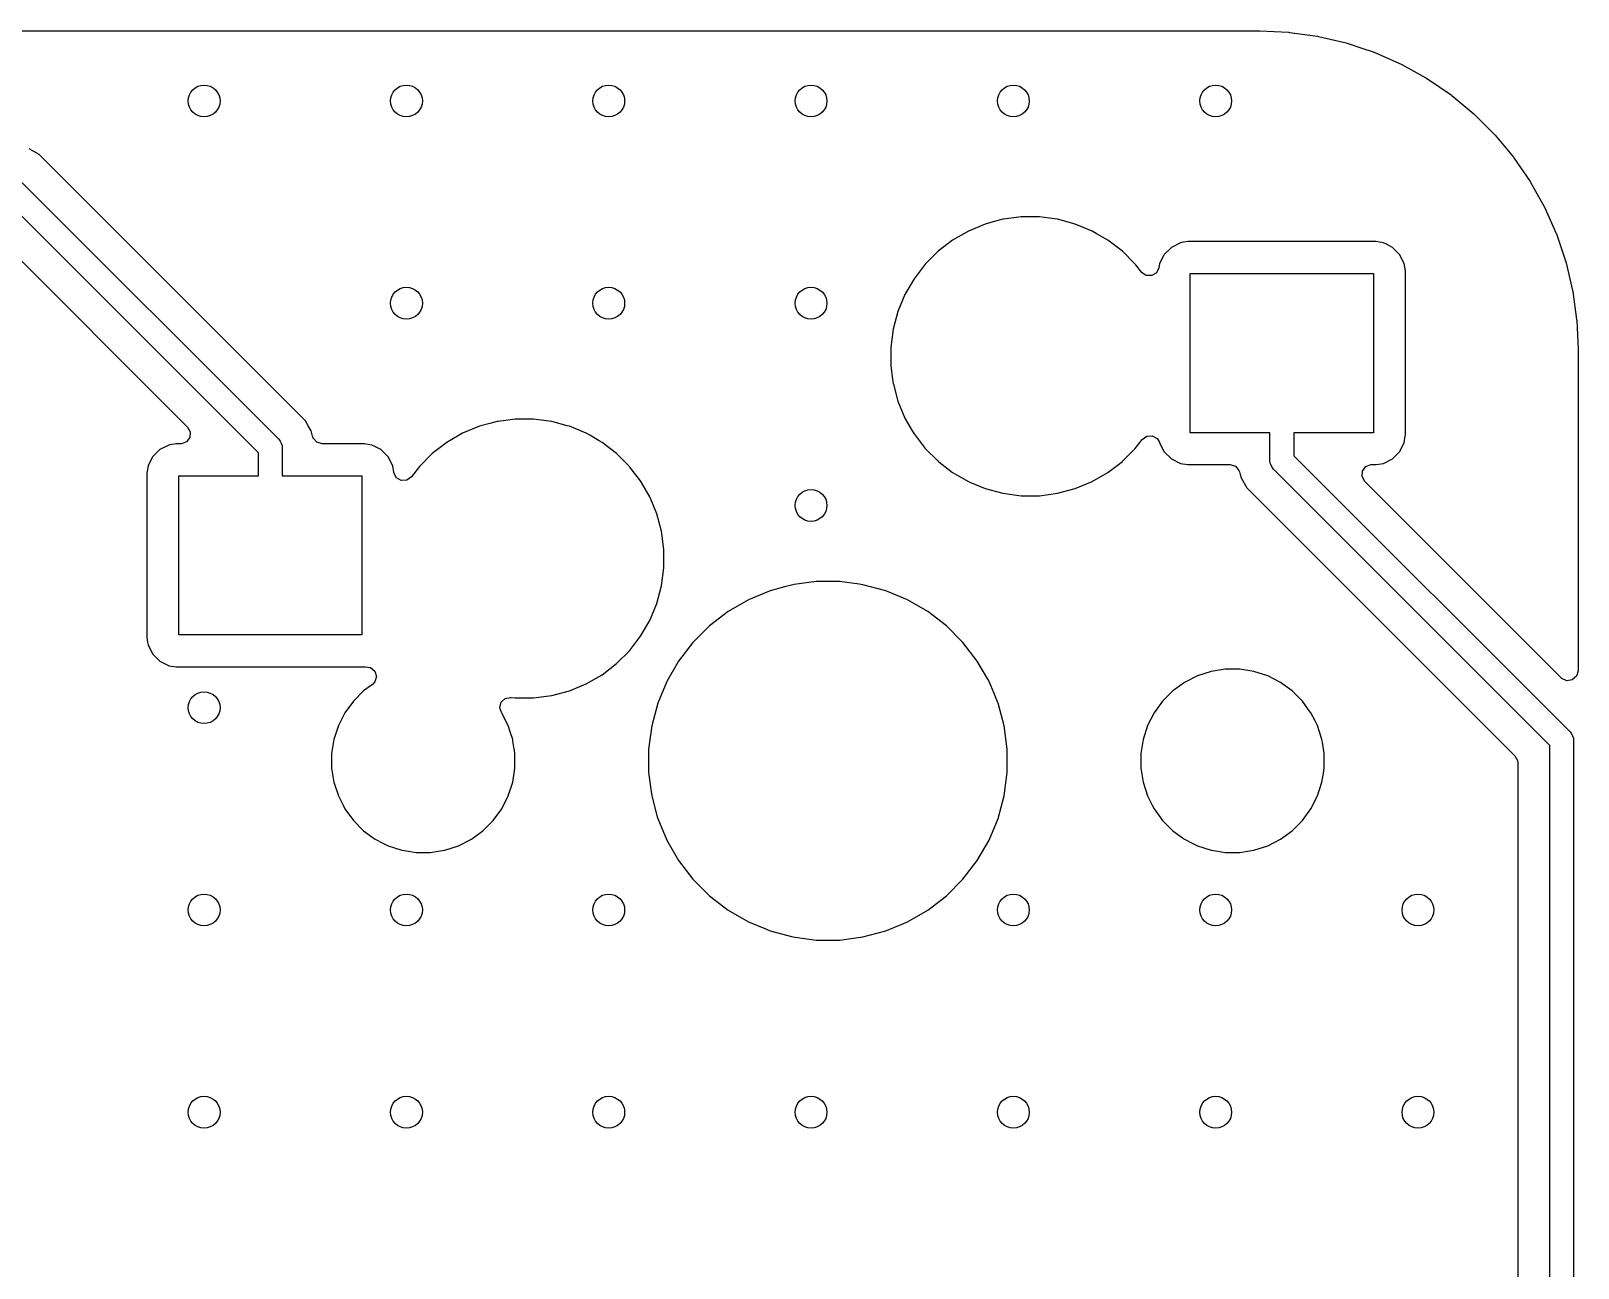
# Model space of a CAD drawing. Extents: x 2.6 to 14.2, y -9.4 to -3.8.
# Drawn here: x 13.398 to 14.162, y -4.408 to -3.796 of the extents above; entities that cross this region are included whole.
import ezdxf

# ---------------------------------------------------------------- set-up
doc = ezdxf.new("R2010")
doc.units = 0
doc.header["$MEASUREMENT"] = 0
doc.layers.add('BLACK', color=7, linetype='CONTINUOUS')

msp = doc.modelspace()

# ---------------------------------------------------------------- linework, layer by layer
at = {"layer": 'BLACK', "linetype": 'CONTINUOUS'}
for p, q in [((11.55474, -3.79592), (14.00124, -3.79592)), ((14.00124, -3.79592), (14.00478, -3.79592)), ((14.00478, -3.79592), (14.005, -3.79592)), ((14.005, -3.79592), (14.01919, -3.79658)), ((14.01919, -3.79658), (14.01964, -3.79662)), ((14.01964, -3.79662), (14.0336, -3.79857)), ((14.0336, -3.79857), (14.03404, -3.79865)), ((14.03404, -3.79865), (14.04776, -3.80188)), ((14.04776, -3.80188), (14.04819, -3.802)), ((14.04819, -3.802), (14.05506, -3.8043)), ((14.05506, -3.8043), (14.06156, -3.80648)), ((14.06156, -3.80648), (14.06198, -3.80664)), ((14.06198, -3.80664), (14.07487, -3.81233)), ((14.07487, -3.81233), (14.07527, -3.81253)), ((14.07527, -3.81253), (14.08715, -3.81915)), ((14.08715, -3.81915), (14.08758, -3.81939)), ((14.08758, -3.81939), (14.08797, -3.81963)), ((14.08797, -3.81963), (14.09959, -3.82759)), ((14.09959, -3.82759), (14.09995, -3.82787)), ((14.09995, -3.82787), (14.1108, -3.83687)), ((14.1108, -3.83687), (14.11113, -3.83717)), ((14.11113, -3.83717), (14.12109, -3.84714)), ((13.40163, -3.85702), (13.39669, -3.85416)), ((14.12109, -3.84714), (14.1214, -3.84747)), ((14.1214, -3.84747), (14.1304, -3.85831)), ((13.53332, -3.9887), (13.40163, -3.85702)), ((14.1304, -3.85831), (14.13067, -3.85867)), ((14.13067, -3.85867), (14.13864, -3.8703)), ((13.3925, -3.87018), (13.52015, -3.99783)), ((14.13864, -3.8703), (14.13888, -3.87068)), ((14.13888, -3.87068), (14.14052, -3.87364)), ((14.14052, -3.87364), (14.14573, -3.88299)), ((13.51007, -4.00445), (13.38588, -3.88026)), ((14.14573, -3.88299), (14.14593, -3.8834)), ((14.14593, -3.8834), (14.14857, -3.88936)), ((13.86937, -3.8914), (13.86102, -3.89486)), ((13.87563, -3.88972), (13.86937, -3.8914)), ((13.87809, -3.88906), (13.87563, -3.88972)), ((13.87852, -3.889), (13.87809, -3.88906)), ((13.88705, -3.88788), (13.87852, -3.889)), ((13.89608, -3.88788), (13.88705, -3.88788)), ((13.88705, -3.88788), (13.88705, -3.88788)), ((13.90354, -3.88886), (13.89608, -3.88788)), ((13.89608, -3.88788), (13.89608, -3.88788)), ((13.90504, -3.88906), (13.90354, -3.88886)), ((13.91377, -3.8914), (13.90504, -3.88906)), ((13.92211, -3.89486), (13.91377, -3.8914)), ((14.14857, -3.88936), (14.15156, -3.89613)), ((13.38078, -3.89746), (13.47507, -3.99175)), ((13.8532, -3.89937), (13.84603, -3.90487)), ((13.86102, -3.89486), (13.8532, -3.89937)), ((13.86102, -3.89486), (13.86102, -3.89486)), ((13.92417, -3.89604), (13.92211, -3.89486)), ((13.92211, -3.89486), (13.92211, -3.89486)), ((13.92965, -3.89921), (13.92417, -3.89604)), ((13.92994, -3.89937), (13.92965, -3.89921)), ((13.9371, -3.90487), (13.92994, -3.89937)), ((14.15156, -3.89613), (14.15163, -3.89629)), ((14.15163, -3.89629), (14.15179, -3.89671)), ((14.15179, -3.89671), (14.15627, -3.91007)), ((13.84603, -3.90487), (13.83964, -3.91126)), ((13.93711, -3.90487), (13.9371, -3.90487)), ((13.94349, -3.91126), (13.93711, -3.90487)), ((13.95763, -3.90677), (13.95552, -3.91092)), ((13.95779, -3.90647), (13.95763, -3.90677)), ((13.96132, -3.90294), (13.95779, -3.90647)), ((13.95779, -3.90647), (13.95779, -3.90647)), ((13.95779, -3.90647), (13.95779, -3.90647)), ((13.96577, -3.90067), (13.96132, -3.90294)), ((13.96132, -3.90294), (13.96132, -3.90294)), ((13.96132, -3.90294), (13.96132, -3.90294)), ((13.96627, -3.90059), (13.96577, -3.90067)), ((13.96946, -3.90009), (13.96627, -3.90059)), ((14.06249, -3.90009), (13.96946, -3.90009)), ((14.06619, -3.90067), (14.06249, -3.90009)), ((14.06761, -3.9014), (14.06619, -3.90067)), ((14.07064, -3.90294), (14.06761, -3.9014)), ((14.07417, -3.90647), (14.07064, -3.90294)), ((14.07064, -3.90294), (14.07064, -3.90294)), ((14.07064, -3.90294), (14.07064, -3.90294)), ((14.07643, -3.91092), (14.07417, -3.90647)), ((14.07417, -3.90647), (14.07417, -3.90647)), ((14.07417, -3.90647), (14.07417, -3.90647)), ((13.83964, -3.91126), (13.83414, -3.91843)), ((13.94373, -3.91156), (13.94349, -3.91126)), ((13.94349, -3.91126), (13.94349, -3.91126)), ((13.94349, -3.91126), (13.94349, -3.91126)), ((13.9465, -3.91518), (13.94373, -3.91156)), ((13.94664, -3.91535), (13.9465, -3.91518)), ((13.94893, -3.91687), (13.94664, -3.91535)), ((13.95519, -3.91297), (13.95402, -3.91546)), ((13.95552, -3.91092), (13.95519, -3.91297)), ((13.95552, -3.91092), (13.95552, -3.91092)), ((14.07702, -3.91461), (14.07643, -3.91092)), ((14.07702, -3.99584), (14.07702, -3.91461)), ((14.15627, -3.91007), (14.15639, -3.91051)), ((14.15639, -3.91051), (14.15962, -3.92422)), ((13.83414, -3.91843), (13.82962, -3.92625)), ((13.95168, -3.91691), (13.94893, -3.91687)), ((13.95402, -3.91546), (13.95168, -3.91691)), ((13.9707, -3.99459), (13.9707, -3.91585)), ((13.9707, -3.91585), (14.06125, -3.91585)), ((14.06125, -3.91585), (14.06125, -3.99459)), ((13.82962, -3.92625), (13.82617, -3.9346)), ((13.82962, -3.92625), (13.82962, -3.92625)), ((14.15962, -3.92422), (14.1597, -3.92467)), ((14.1597, -3.92467), (14.16165, -3.93863)), ((13.82617, -3.9346), (13.82383, -3.94333)), ((13.82383, -3.94333), (13.82265, -3.95228)), ((13.82383, -3.94333), (13.82383, -3.94333)), ((14.16165, -3.93863), (14.16169, -3.93907)), ((14.16169, -3.93907), (14.16234, -3.95324)), ((13.82265, -3.95228), (13.82265, -3.96132)), ((14.16234, -3.95324), (14.16235, -3.95347)), ((14.16235, -3.95347), (14.16235, -4.11238)), ((13.82265, -3.96132), (13.82355, -3.96818)), ((13.82355, -3.96818), (13.82383, -3.97027)), ((13.82383, -3.97027), (13.82391, -3.97058)), ((13.82391, -3.97058), (13.82617, -3.979)), ((13.82617, -3.979), (13.82962, -3.98735)), ((13.47507, -3.99175), (13.47639, -3.99417)), ((13.5347, -3.9911), (13.53332, -3.9887)), ((13.53617, -3.99364), (13.5347, -3.9911)), ((13.61937, -3.9914), (13.61102, -3.99486)), ((13.6244, -3.99005), (13.61937, -3.9914)), ((13.62809, -3.98906), (13.6244, -3.99005)), ((13.62853, -3.989), (13.62809, -3.98906)), ((13.63705, -3.98788), (13.62853, -3.989)), ((13.64608, -3.98788), (13.63705, -3.98788)), ((13.63705, -3.98788), (13.63705, -3.98788)), ((13.65354, -3.98886), (13.64608, -3.98788)), ((13.64608, -3.98788), (13.64608, -3.98788)), ((13.65504, -3.98906), (13.65354, -3.98886)), ((13.66264, -3.9911), (13.65504, -3.98906)), ((13.66377, -3.9914), (13.66264, -3.9911)), ((13.67211, -3.99486), (13.66377, -3.9914)), ((13.82962, -3.98735), (13.82962, -3.98735)), ((13.82962, -3.98735), (13.8298, -3.98765)), ((13.8298, -3.98765), (13.83326, -3.99364)), ((13.47454, -3.99911), (13.47197, -4.00007)), ((13.47619, -3.99691), (13.47454, -3.99911)), ((13.47639, -3.99417), (13.47619, -3.99691)), ((13.52015, -3.99783), (13.52089, -3.99873)), ((13.52089, -3.99873), (13.52133, -3.99979)), ((13.53687, -3.99623), (13.53617, -3.99364)), ((13.53693, -3.99647), (13.53687, -3.99623)), ((13.5372, -3.99723), (13.53693, -3.99647)), ((13.53901, -3.99931), (13.5372, -3.99723)), ((13.54165, -4.00009), (13.53901, -3.99931)), ((13.6032, -3.99937), (13.59603, -4.00487)), ((13.61102, -3.99486), (13.6032, -3.99937)), ((13.61102, -3.99486), (13.61102, -3.99486)), ((13.67381, -3.99584), (13.67211, -3.99486)), ((13.67211, -3.99486), (13.67211, -3.99486)), ((13.67855, -3.99857), (13.67381, -3.99584)), ((13.67994, -3.99937), (13.67855, -3.99857)), ((13.6871, -4.00487), (13.67994, -3.99937)), ((13.83326, -3.99364), (13.83414, -3.99517)), ((13.83414, -3.99517), (13.83964, -4.00234)), ((13.94349, -4.00234), (13.94693, -3.99785)), ((13.94693, -3.99785), (13.94915, -3.99623)), ((13.94915, -3.99623), (13.9519, -3.99607)), ((13.9519, -3.99607), (13.9543, -3.99741)), ((13.9543, -3.99741), (13.95545, -3.99932)), ((13.95545, -3.99932), (13.95552, -3.99953)), ((14.01007, -3.99459), (13.9707, -3.99459)), ((14.01007, -4.00844), (14.01007, -3.99459)), ((14.06125, -3.99459), (14.02188, -3.99459)), ((14.02188, -3.99459), (14.02188, -4.00599)), ((14.07643, -3.99953), (14.07697, -3.99614)), ((14.07697, -3.99614), (14.07702, -3.99584)), ((13.45763, -4.00677), (13.45552, -4.01092)), ((13.45779, -4.00647), (13.45763, -4.00677)), ((13.46132, -4.00294), (13.45779, -4.00647)), ((13.45779, -4.00647), (13.45779, -4.00647)), ((13.45779, -4.00647), (13.45779, -4.00647)), ((13.46577, -4.00067), (13.46132, -4.00294)), ((13.46132, -4.00294), (13.46132, -4.00294)), ((13.46132, -4.00294), (13.46132, -4.00294)), ((13.46635, -4.00058), (13.46577, -4.00067)), ((13.46946, -4.00009), (13.46635, -4.00058)), ((13.47162, -4.00009), (13.46946, -4.00009)), ((13.47197, -4.00007), (13.47162, -4.00009)), ((13.51007, -4.01585), (13.51007, -4.00445)), ((13.52133, -3.99979), (13.52177, -4.00086)), ((13.52177, -4.00086), (13.52188, -4.00201)), ((13.52188, -4.00201), (13.52188, -4.01585)), ((13.56249, -4.00009), (13.54165, -4.00009)), ((13.56619, -4.00067), (13.56249, -4.00009)), ((13.56249, -4.00009), (13.56249, -4.00009)), ((13.56761, -4.0014), (13.56619, -4.00067)), ((13.57064, -4.00294), (13.56761, -4.0014)), ((13.57417, -4.00647), (13.57064, -4.00294)), ((13.57064, -4.00294), (13.57064, -4.00294)), ((13.57064, -4.00294), (13.57064, -4.00294)), ((13.57643, -4.01092), (13.57417, -4.00647)), ((13.57417, -4.00647), (13.57417, -4.00647)), ((13.57417, -4.00647), (13.57417, -4.00647)), ((13.59603, -4.00487), (13.58964, -4.01126)), ((13.68711, -4.00487), (13.6871, -4.00487)), ((13.69349, -4.01126), (13.68711, -4.00487)), ((13.83964, -4.00234), (13.83964, -4.00234)), ((13.83964, -4.00234), (13.84603, -4.00872)), ((13.93711, -4.00872), (13.94349, -4.00234)), ((13.94349, -4.00234), (13.94349, -4.00234)), ((13.95552, -3.99953), (13.95552, -3.99953)), ((13.95552, -3.99953), (13.95552, -3.99953)), ((13.95552, -3.99953), (13.95779, -4.00398)), ((13.95779, -4.00398), (13.95779, -4.00398)), ((13.95779, -4.00398), (13.95779, -4.00398)), ((13.95779, -4.00398), (13.96132, -4.00751)), ((14.02188, -4.00599), (14.15843, -4.14254)), ((14.07064, -4.00751), (14.07417, -4.00398)), ((14.07417, -4.00398), (14.07643, -3.99953)), ((14.07643, -3.99953), (14.07643, -3.99953)), ((14.07643, -3.99953), (14.07643, -3.99953)), ((13.45552, -4.01092), (13.45493, -4.01461)), ((13.45493, -4.01461), (13.45493, -4.09584)), ((13.57696, -4.01425), (13.57643, -4.01092)), ((13.577, -4.01446), (13.57696, -4.01425)), ((13.57829, -4.01689), (13.577, -4.01446)), ((13.58964, -4.01126), (13.58566, -4.01645)), ((13.58964, -4.01126), (13.58964, -4.01126)), ((13.69373, -4.01156), (13.69349, -4.01126)), ((13.69349, -4.01126), (13.69349, -4.01126)), ((13.69349, -4.01126), (13.69349, -4.01126)), ((13.69899, -4.01843), (13.69373, -4.01156)), ((13.84603, -4.00872), (13.84603, -4.00873)), ((13.84603, -4.00873), (13.84603, -4.00873)), ((13.84603, -4.00873), (13.84642, -4.00903)), ((13.84642, -4.00903), (13.8532, -4.01422)), ((13.8532, -4.01422), (13.8532, -4.01422)), ((13.8532, -4.01422), (13.8532, -4.01422)), ((13.8532, -4.01422), (13.86102, -4.01874)), ((13.92211, -4.01874), (13.92994, -4.01422)), ((13.92994, -4.01422), (13.9371, -4.00873)), ((13.9371, -4.00873), (13.9371, -4.00872)), ((13.9371, -4.00872), (13.93711, -4.00872)), ((13.96132, -4.00751), (13.96132, -4.00751)), ((13.96132, -4.00751), (13.96132, -4.00751)), ((13.96132, -4.00751), (13.96577, -4.00978)), ((13.96577, -4.00978), (13.96577, -4.00978)), ((13.96577, -4.00978), (13.96946, -4.01036)), ((13.96946, -4.01036), (13.96946, -4.01036)), ((13.96946, -4.01036), (13.99031, -4.01036)), ((13.99031, -4.01036), (13.99295, -4.01114)), ((13.99295, -4.01114), (13.99475, -4.01322)), ((13.99475, -4.01322), (13.99502, -4.01398)), ((13.99502, -4.01398), (13.99538, -4.01531)), ((14.01018, -4.00959), (14.01007, -4.00844)), ((14.0105, -4.01036), (14.01018, -4.00959)), ((14.01107, -4.01172), (14.0105, -4.01036)), ((14.0118, -4.01262), (14.01107, -4.01172)), ((14.14835, -4.14917), (14.0118, -4.01262)), ((14.05556, -4.01628), (14.05576, -4.01354)), ((14.05576, -4.01354), (14.05741, -4.01134)), ((14.05741, -4.01134), (14.05999, -4.01037)), ((14.05999, -4.01037), (14.06033, -4.01036)), ((14.06033, -4.01036), (14.06249, -4.01036)), ((14.06249, -4.01036), (14.06619, -4.00978)), ((14.06249, -4.01036), (14.06249, -4.01036)), ((14.06619, -4.00978), (14.07064, -4.00751)), ((13.4707, -4.09459), (13.4707, -4.01585)), ((13.4707, -4.01585), (13.51007, -4.01585)), ((13.52188, -4.01585), (13.56125, -4.01585)), ((13.56125, -4.01585), (13.56125, -4.09459)), ((13.58069, -4.01824), (13.57829, -4.01689)), ((13.58343, -4.01808), (13.58069, -4.01824)), ((13.58566, -4.01645), (13.58343, -4.01808)), ((13.70351, -4.02625), (13.69899, -4.01843)), ((13.69899, -4.01843), (13.69899, -4.01843)), ((13.69899, -4.01843), (13.69899, -4.01843)), ((13.86102, -4.01874), (13.86102, -4.01874)), ((13.86102, -4.01874), (13.86102, -4.01874)), ((13.86102, -4.01874), (13.86175, -4.01905)), ((13.86175, -4.01905), (13.86937, -4.0222)), ((13.86937, -4.0222), (13.87809, -4.02454)), ((13.90504, -4.02454), (13.91377, -4.0222)), ((13.91377, -4.0222), (13.92211, -4.01874)), ((13.99538, -4.01531), (13.99578, -4.01681)), ((13.99578, -4.01681), (13.99578, -4.01681)), ((13.99578, -4.01681), (13.99863, -4.02175)), ((13.99863, -4.02175), (13.99863, -4.02175)), ((13.99863, -4.02175), (14.13115, -4.15427)), ((14.05688, -4.0187), (14.05556, -4.01628)), ((14.15402, -4.11583), (14.05688, -4.0187)), ((13.70364, -4.02656), (13.70351, -4.02625)), ((13.70351, -4.02625), (13.70351, -4.02625)), ((13.70351, -4.02625), (13.70351, -4.02625)), ((13.70697, -4.0346), (13.70364, -4.02656)), ((13.87809, -4.02454), (13.88705, -4.02572)), ((13.88705, -4.02572), (13.88705, -4.02572)), ((13.88705, -4.02572), (13.89608, -4.02572)), ((13.89608, -4.02572), (13.90504, -4.02454)), ((13.89608, -4.02572), (13.89608, -4.02572)), ((13.70931, -4.04333), (13.70697, -4.0346)), ((13.71048, -4.05228), (13.70931, -4.04333)), ((13.71048, -4.06132), (13.71048, -4.05228)), ((13.70931, -4.07027), (13.71048, -4.06132)), ((13.78576, -4.0682), (13.7748, -4.06964)), ((13.79737, -4.0682), (13.78576, -4.0682)), ((13.78576, -4.0682), (13.78576, -4.0682)), ((13.80697, -4.06946), (13.79737, -4.0682)), ((13.79737, -4.0682), (13.79737, -4.0682)), ((13.70697, -4.079), (13.70931, -4.07027)), ((13.76303, -4.07272), (13.7523, -4.07716)), ((13.77014, -4.07081), (13.76303, -4.07272)), ((13.76303, -4.07272), (13.76303, -4.07272)), ((13.77424, -4.06971), (13.77014, -4.07081)), ((13.7748, -4.06964), (13.77424, -4.06971)), ((13.80889, -4.06971), (13.80697, -4.06946)), ((13.82011, -4.07272), (13.80889, -4.06971)), ((13.83084, -4.07716), (13.82011, -4.07272)), ((13.82011, -4.07272), (13.82011, -4.07272)), ((13.82011, -4.07272), (13.82011, -4.07272)), ((13.70351, -4.08735), (13.70697, -4.079)), ((13.74224, -4.08297), (13.73302, -4.09004)), ((13.75229, -4.07716), (13.74224, -4.08297)), ((13.7523, -4.07716), (13.75229, -4.07716)), ((13.8409, -4.08297), (13.83084, -4.07716)), ((13.83084, -4.07716), (13.83084, -4.07716)), ((13.85011, -4.09004), (13.8409, -4.08297)), ((13.69899, -4.09517), (13.70351, -4.08735)), ((13.73302, -4.09004), (13.72481, -4.09825)), ((13.73302, -4.09004), (13.73302, -4.09004)), ((13.85832, -4.09825), (13.85011, -4.09004)), ((13.85011, -4.09004), (13.85011, -4.09004)), ((13.45493, -4.09584), (13.4553, -4.09813)), ((13.4553, -4.09813), (13.45552, -4.09953)), ((13.56125, -4.09459), (13.4707, -4.09459)), ((13.69349, -4.10234), (13.69899, -4.09517)), ((13.72481, -4.09825), (13.71774, -4.10747)), ((13.72481, -4.09825), (13.72481, -4.09825)), ((13.8654, -4.10747), (13.85832, -4.09825)), ((13.85832, -4.09825), (13.85832, -4.09825)), ((13.45552, -4.09953), (13.45779, -4.10398)), ((13.45779, -4.10398), (13.45779, -4.10398)), ((13.45779, -4.10398), (13.45779, -4.10398)), ((13.45779, -4.10398), (13.46132, -4.10751)), ((13.68711, -4.10872), (13.69349, -4.10234)), ((13.69349, -4.10234), (13.69349, -4.10234)), ((13.69349, -4.10234), (13.69349, -4.10234)), ((13.46132, -4.10751), (13.46132, -4.10751)), ((13.46132, -4.10751), (13.46132, -4.10751)), ((13.46132, -4.10751), (13.46564, -4.10971)), ((13.46564, -4.10971), (13.46577, -4.10978)), ((13.46577, -4.10978), (13.46946, -4.11036)), ((13.46946, -4.11036), (13.46946, -4.11036)), ((13.46946, -4.11036), (13.56249, -4.11036)), ((13.56249, -4.11036), (13.56278, -4.11032)), ((13.56249, -4.11036), (13.56249, -4.11036)), ((13.56278, -4.11032), (13.56551, -4.11067)), ((13.56551, -4.11067), (13.56761, -4.11244)), ((13.56761, -4.11244), (13.56842, -4.11507)), ((13.67994, -4.11422), (13.6871, -4.10873)), ((13.6871, -4.10873), (13.6871, -4.10872)), ((13.6871, -4.10872), (13.68711, -4.10872)), ((13.71774, -4.10747), (13.71193, -4.11753)), ((13.87053, -4.11636), (13.8654, -4.10747)), ((13.98096, -4.11262), (13.97418, -4.11482)), ((13.988, -4.1115), (13.98096, -4.11262)), ((13.99513, -4.1115), (13.988, -4.1115)), ((13.988, -4.1115), (13.988, -4.1115)), ((14.00217, -4.11262), (13.99513, -4.1115)), ((13.99513, -4.1115), (13.99513, -4.1115)), ((14.00895, -4.11482), (14.00217, -4.11262)), ((14.16235, -4.11238), (14.16157, -4.11502)), ((13.56641, -4.11909), (13.56206, -4.12225)), ((13.56768, -4.11772), (13.56641, -4.11909)), ((13.56842, -4.11507), (13.56768, -4.11772)), ((13.66377, -4.1222), (13.67211, -4.11874)), ((13.67211, -4.11874), (13.67994, -4.11422)), ((13.71193, -4.11753), (13.70749, -4.12826)), ((13.71193, -4.11753), (13.71193, -4.11753)), ((13.8712, -4.11753), (13.87053, -4.11636)), ((13.87369, -4.12353), (13.8712, -4.11753)), ((13.96783, -4.11806), (13.96206, -4.12225)), ((13.97418, -4.11482), (13.96783, -4.11806)), ((13.97418, -4.11482), (13.97418, -4.11482)), ((14.01285, -4.11681), (14.00895, -4.11482)), ((14.00895, -4.11482), (14.00895, -4.11482)), ((14.01531, -4.11806), (14.01285, -4.11681)), ((14.02107, -4.12225), (14.01531, -4.11806)), ((14.01531, -4.11806), (14.01531, -4.11806)), ((14.01531, -4.11806), (14.01531, -4.11806)), ((14.15427, -4.11607), (14.15402, -4.11583)), ((14.15677, -4.11721), (14.15427, -4.11607)), ((14.1595, -4.11682), (14.15677, -4.11721)), ((14.16157, -4.11502), (14.1595, -4.11682)), ((13.55702, -4.12729), (13.55283, -4.13306)), ((13.56206, -4.12225), (13.55702, -4.12729)), ((13.55702, -4.12729), (13.55702, -4.12729)), ((13.56206, -4.12225), (13.56206, -4.12225)), ((13.62945, -4.13056), (13.63007, -4.12788)), ((13.63007, -4.12788), (13.63205, -4.12596)), ((13.63205, -4.12596), (13.63474, -4.12542)), ((13.63474, -4.12542), (13.63496, -4.12544)), ((13.63496, -4.12544), (13.63705, -4.12572)), ((13.63705, -4.12572), (13.63705, -4.12572)), ((13.63705, -4.12572), (13.64608, -4.12572)), ((13.64608, -4.12572), (13.65504, -4.12454)), ((13.64608, -4.12572), (13.64608, -4.12572)), ((13.65504, -4.12454), (13.66377, -4.1222)), ((13.70749, -4.12826), (13.70448, -4.13947)), ((13.70749, -4.12826), (13.70749, -4.12826)), ((13.87537, -4.12759), (13.87369, -4.12353)), ((13.87565, -4.12826), (13.87537, -4.12759)), ((13.87865, -4.13948), (13.87565, -4.12826)), ((13.95702, -4.12729), (13.95283, -4.13306)), ((13.96206, -4.12225), (13.95702, -4.12729)), ((13.95702, -4.12729), (13.95702, -4.12729)), ((13.96206, -4.12225), (13.96206, -4.12225)), ((14.02612, -4.12729), (14.02107, -4.12225)), ((14.02107, -4.12225), (14.02107, -4.12225)), ((14.02919, -4.13152), (14.02612, -4.12729)), ((14.02612, -4.12729), (14.02612, -4.12729)), ((13.55283, -4.13306), (13.54959, -4.13941)), ((13.63027, -4.13286), (13.62945, -4.13056)), ((13.63021, -4.1329), (13.63027, -4.13286)), ((13.63031, -4.13306), (13.63021, -4.1329)), ((13.6314, -4.13521), (13.63031, -4.13306)), ((13.63031, -4.13306), (13.63031, -4.13306)), ((13.63031, -4.13306), (13.63031, -4.13306)), ((13.63354, -4.13941), (13.6314, -4.13521)), ((13.95283, -4.13306), (13.94959, -4.13941)), ((14.03031, -4.13306), (14.02919, -4.13152)), ((14.03235, -4.13708), (14.03031, -4.13306)), ((14.03354, -4.13941), (14.03235, -4.13708)), ((13.54959, -4.13941), (13.54739, -4.14619)), ((13.54959, -4.13941), (13.54959, -4.13941)), ((13.63454, -4.14248), (13.63354, -4.13941)), ((13.63354, -4.13941), (13.63354, -4.13941)), ((13.63575, -4.14619), (13.63454, -4.14248)), ((13.70448, -4.13948), (13.70296, -4.15099)), ((13.70448, -4.13947), (13.70448, -4.13948)), ((13.70448, -4.13948), (13.70448, -4.13948)), ((13.88017, -4.15099), (13.87865, -4.13948)), ((13.94959, -4.13941), (13.94739, -4.14619)), ((13.94959, -4.13941), (13.94959, -4.13941)), ((14.03454, -4.14248), (14.03354, -4.13941)), ((14.03354, -4.13941), (14.03354, -4.13941)), ((14.03575, -4.14619), (14.03454, -4.14248)), ((14.15843, -4.14254), (14.15917, -4.14344)), ((14.15917, -4.14344), (14.1596, -4.14449)), ((14.1596, -4.14449), (14.16005, -4.14557)), ((13.54739, -4.14619), (13.54627, -4.15323)), ((13.63588, -4.14702), (13.63575, -4.14619)), ((13.63651, -4.15099), (13.63588, -4.14702)), ((13.6366, -4.1516), (13.63651, -4.15099)), ((13.63686, -4.15323), (13.6366, -4.1516)), ((13.70296, -4.15099), (13.70296, -4.16261)), ((13.88017, -4.15323), (13.88017, -4.15099)), ((13.94739, -4.14619), (13.94627, -4.15323)), ((14.03597, -4.14759), (14.03575, -4.14619)), ((14.03686, -4.15323), (14.03597, -4.14759)), ((14.14835, -5.08676), (14.14835, -4.14917)), ((14.16005, -4.14557), (14.16016, -4.14672)), ((14.16016, -4.14672), (14.16016, -5.0892)), ((13.54627, -4.15323), (13.54627, -4.16036)), ((13.63686, -4.16036), (13.63686, -4.15323)), ((13.88017, -4.16261), (13.88017, -4.15323)), ((13.94627, -4.15323), (13.94627, -4.16036)), ((14.03686, -4.16036), (14.03686, -4.15323)), ((14.13115, -4.15427), (14.13247, -4.15668)), ((14.13247, -4.15668), (14.13258, -4.15772)), ((14.13258, -4.15772), (14.13258, -4.49875)), ((13.54627, -4.16036), (13.54739, -4.16741)), ((13.54739, -4.16741), (13.54959, -4.17419)), ((13.63354, -4.17419), (13.63575, -4.16741)), ((13.63575, -4.16741), (13.63645, -4.16296)), ((13.63645, -4.16296), (13.63686, -4.16036)), ((13.70296, -4.16261), (13.7042, -4.17198)), ((13.87865, -4.17412), (13.88017, -4.16261)), ((13.94627, -4.16036), (13.94739, -4.16741)), ((13.94739, -4.16741), (13.94959, -4.17419)), ((14.03354, -4.17419), (14.03575, -4.16741)), ((14.03575, -4.16741), (14.03645, -4.16296)), ((14.03645, -4.16296), (14.03686, -4.16036)), ((13.54959, -4.17419), (13.54959, -4.17419)), ((13.54959, -4.17419), (13.55157, -4.17808)), ((13.63031, -4.18054), (13.63354, -4.17419)), ((13.7042, -4.17198), (13.70448, -4.17412)), ((13.70448, -4.17412), (13.70724, -4.18442)), ((13.87565, -4.18534), (13.87865, -4.17412)), ((13.94959, -4.17419), (13.94959, -4.17419)), ((13.94959, -4.17419), (13.95157, -4.17808)), ((14.03031, -4.18054), (14.03354, -4.17419)), ((13.55157, -4.17808), (13.55206, -4.17902)), ((13.55206, -4.17902), (13.55283, -4.18054)), ((13.55283, -4.18054), (13.55702, -4.18631)), ((13.62612, -4.18631), (13.63031, -4.18054)), ((13.95157, -4.17808), (13.95206, -4.17902)), ((13.95206, -4.17902), (13.95283, -4.18054)), ((13.95283, -4.18054), (13.95702, -4.18631)), ((14.02612, -4.18631), (14.03031, -4.18054)), ((13.55702, -4.18631), (13.55702, -4.18631)), ((13.55702, -4.18631), (13.56206, -4.19135)), ((13.62107, -4.19135), (13.62612, -4.18631)), ((13.70724, -4.18442), (13.70749, -4.18534)), ((13.70749, -4.18534), (13.70749, -4.18534)), ((13.70749, -4.18534), (13.71193, -4.19607)), ((13.8712, -4.19607), (13.87565, -4.18534)), ((13.95702, -4.18631), (13.95702, -4.18631)), ((13.95702, -4.18631), (13.96206, -4.19135)), ((14.02107, -4.19135), (14.02612, -4.18631)), ((13.56206, -4.19135), (13.56206, -4.19135)), ((13.56206, -4.19135), (13.56686, -4.19484)), ((13.56686, -4.19484), (13.56783, -4.19554)), ((13.56783, -4.19554), (13.57162, -4.19747)), ((13.57162, -4.19747), (13.57418, -4.19878)), ((13.60895, -4.19878), (13.61531, -4.19554)), ((13.61531, -4.19554), (13.62107, -4.19135)), ((13.71193, -4.19607), (13.71193, -4.19607)), ((13.71193, -4.19607), (13.71774, -4.20613)), ((13.8654, -4.20613), (13.8712, -4.19607)), ((13.96206, -4.19135), (13.96206, -4.19135)), ((13.96206, -4.19135), (13.96686, -4.19484)), ((13.96686, -4.19484), (13.96783, -4.19554)), ((13.96783, -4.19554), (13.97162, -4.19747)), ((13.97162, -4.19747), (13.97418, -4.19878)), ((14.00895, -4.19878), (14.01531, -4.19554)), ((14.01531, -4.19554), (14.02107, -4.19135)), ((13.57418, -4.19878), (13.57418, -4.19878)), ((13.57418, -4.19878), (13.57739, -4.19982)), ((13.57739, -4.19982), (13.58096, -4.20098)), ((13.58096, -4.20098), (13.58422, -4.2015)), ((13.58422, -4.2015), (13.588, -4.20209)), ((13.588, -4.20209), (13.588, -4.20209)), ((13.588, -4.20209), (13.59513, -4.20209)), ((13.59513, -4.20209), (13.59888, -4.2015)), ((13.59888, -4.2015), (13.60217, -4.20098)), ((13.60217, -4.20098), (13.60895, -4.19878)), ((13.97418, -4.19878), (13.97418, -4.19878)), ((13.97418, -4.19878), (13.97739, -4.19982)), ((13.97739, -4.19982), (13.98096, -4.20098)), ((13.98096, -4.20098), (13.98422, -4.2015)), ((13.98422, -4.2015), (13.988, -4.20209)), ((13.988, -4.20209), (13.988, -4.20209)), ((13.988, -4.20209), (13.99513, -4.20209)), ((13.99513, -4.20209), (13.99888, -4.2015)), ((13.99888, -4.2015), (14.00217, -4.20098)), ((14.00217, -4.20098), (14.00895, -4.19878)), ((13.71774, -4.20613), (13.72481, -4.21534)), ((13.85832, -4.21534), (13.8654, -4.20613)), ((13.72481, -4.21534), (13.72481, -4.21534)), ((13.72481, -4.21534), (13.73302, -4.22356)), ((13.85011, -4.22356), (13.85832, -4.21534)), ((13.73302, -4.22356), (13.73302, -4.22356)), ((13.73302, -4.22356), (13.74224, -4.23063)), ((13.8409, -4.23063), (13.85011, -4.22356)), ((13.74224, -4.23063), (13.75229, -4.23643)), ((13.75229, -4.23643), (13.75229, -4.23643)), ((13.75229, -4.23643), (13.7523, -4.23643)), ((13.7523, -4.23643), (13.76032, -4.23976)), ((13.82011, -4.24088), (13.83084, -4.23643)), ((13.83084, -4.23643), (13.8409, -4.23063)), ((13.76032, -4.23976), (13.76275, -4.24076)), ((13.76275, -4.24076), (13.76303, -4.24088)), ((13.76303, -4.24088), (13.77424, -4.24389)), ((13.77424, -4.24389), (13.78576, -4.2454)), ((13.79737, -4.2454), (13.80889, -4.24389)), ((13.80889, -4.24389), (13.82011, -4.24088)), ((13.78576, -4.2454), (13.78576, -4.2454)), ((13.78576, -4.2454), (13.79737, -4.2454)), ((13.79737, -4.2454), (13.79737, -4.2454))]:
    msp.add_line(p, q, dxfattribs=at)
at = {"layer": 'BLACK'}
for centre in [(13.48323, -3.83054), (13.58323, -3.83054), (13.68323, -3.83054), (13.78323, -3.83054), (13.88323, -3.83054), (13.98323, -3.83054), (13.58323, -3.93054), (13.68323, -3.93054), (13.78323, -3.93054), (13.78323, -4.03054), (13.48323, -4.13054), (13.48323, -4.23054), (13.58323, -4.23054), (13.68323, -4.23054), (13.88323, -4.23054), (13.98323, -4.23054), (14.08323, -4.23054), (13.48323, -4.33054), (13.58323, -4.33054), (13.68323, -4.33054), (13.78323, -4.33054), (13.88323, -4.33054), (13.98323, -4.33054), (14.08323, -4.33054)]:
    msp.add_circle(centre, 0.00787, dxfattribs=at)

doc.saveas('drawing.dxf')
